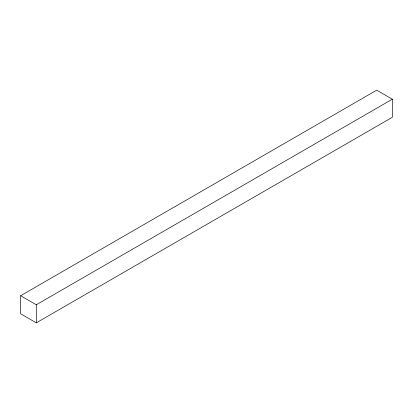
<?xml version="1.0" encoding="UTF-8"?>
<svg xmlns="http://www.w3.org/2000/svg" width="413" height="413" viewBox="0 0 413 413"><rect width="100%" height="100%" fill="white"/><g stroke="black" fill="none" stroke-linecap="round" stroke-linejoin="round"><path stroke-width="0.62" d="M20.65 295.729L376.697 90.163L392.35 99.203L392.35 117.271L36.303 322.837L20.65 313.797L20.65 295.729L36.303 304.763L392.35 99.203M36.303 304.763L36.303 322.837"/></g></svg>
